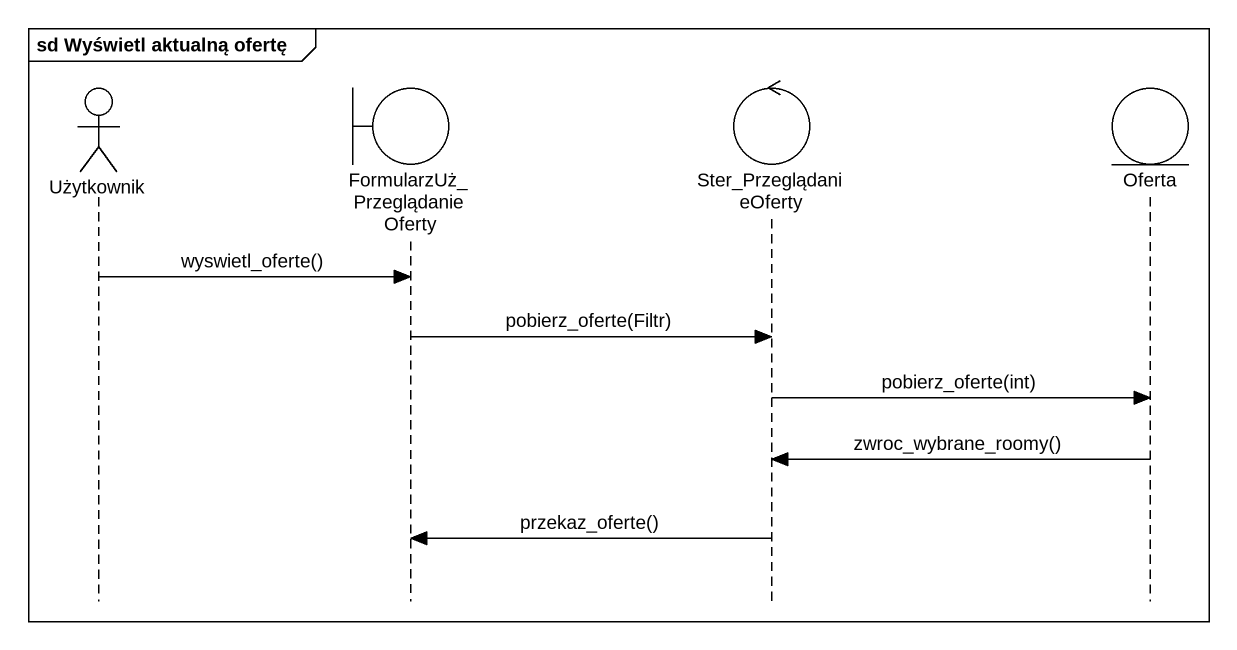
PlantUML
@startuml
mainframe sd Wyświetl aktualną ofertę
hide footbox
actor Użytkownik
boundary "FormularzUż_PrzeglądanieOferty" as FormularzUż
control Ster_PrzeglądanieOferty
entity Oferta

Użytkownik -> FormularzUż : wyswietl_oferte()
FormularzUż -> Ster_PrzeglądanieOferty : pobierz_oferte(Filtr)
Ster_PrzeglądanieOferty -> Oferta : pobierz_oferte(int)
Oferta -> Ster_PrzeglądanieOferty : zwroc_wybrane_roomy()
Ster_PrzeglądanieOferty -> FormularzUż : przekaz_oferte()
@enduml
